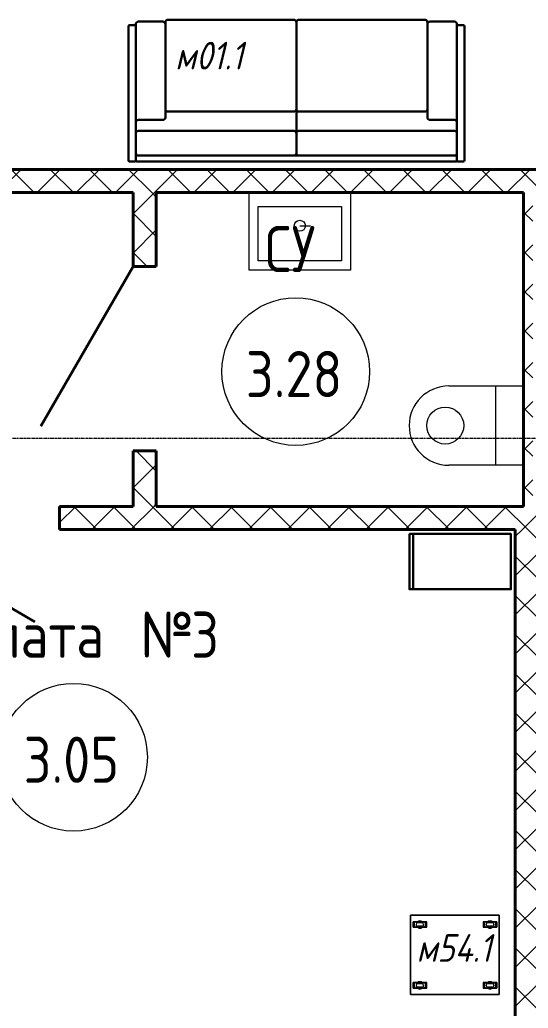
# Model space of a CAD drawing. Header units: millimetres. Extents: x -32954 to 151739, y -65671 to 56243.
# Drawn here: x -25330 to -22575, y -60279 to -54925 of the extents above; entities that cross this region are included whole.
import ezdxf

# ---------------------------------------------------------------- set-up
doc = ezdxf.new("R2010")
doc.units = ezdxf.units.MM
doc.linetypes.add('ADSK_Линия сетки', pattern=[21, 12, -3, 3, -3])
for name, color, linetype, lineweight in [('I-FURN', 7, 'Continuous', 9), ('I-FURN-IDEN', 7, 'Continuous', 9), ('Двери', 7, 'Continuous', 18), ('Марки помещений', 7, 'Continuous', 18), ('Оси', 7, 'Continuous', 9), ('Панель', 7, 'Continuous', 30), ('Сантехнические приборы', 7, 'Continuous', 18), ('Стены разрез', 7, 'Continuous', 40), ('ТХ_оборудование', 6, 'Continuous', 30)]:
    doc.layers.add(name, color=color, linetype=linetype, lineweight=lineweight)
doc.styles.add('GOST Common', font='GOST_Common.ttf', dxfattribs={"width": 0.9, "height": 250})
doc.styles.add('GOST Common_I', font='GOST_Common Italic.ttf', dxfattribs={"width": 0.9, "height": 150})
pattern_1 = [(45, (-1e-11, -50353.12), (-106.066, 106.066), []), (135, (-1e-11, -50353.12), (-106.066, -106.066), [])]

# ---------------------------------------------------------------- blocks, each defined once
blk = doc.blocks.new('ADSK_Умывальник со смесителем - Умывальник-246140-В_АР_ПЭ_03 Этаж')
at = {"layer": 'Сантехнические приборы'}
for p, q in [((-275, -420), (-275, 0)), ((275, 0), (275, -420)), ((-225, -370), (-225, -75)), ((-225, -75), (225, -75)), ((225, -75), (225, -370)), ((0, -180), (57, -180)), ((225, -370), (-225, -370)), ((275, -420), (-275, -420))]:
    blk.add_line(p, q, dxfattribs=at)
blk.add_circle((0, -180), 30, dxfattribs=at)
blk = doc.blocks.new('ADSK_Унитаз_ГОСТ 30493-96 - С прямым выпуском-123696-В_АР_ПЭ_03 Этаж')
at = {"layer": 'Сантехнические приборы', "lineweight": 9}
for p, q in [((0, 215), (405, 215)), ((150, 215), (150, -215)), ((405, -215), (0, -215))]:
    blk.add_line(p, q, dxfattribs=at)
blk.add_circle((424.5, 0), 100, dxfattribs=at)
blk.add_arc((405, 0), 215, 270, 90, dxfattribs=at)
blk = doc.blocks.new('AC_Дверь_Однопольная_ПВХ - 960х2080h В Вл Л с доводчиком-253726-В_АР_ПЭ_03 Этаж')
at = {"layer": 'Панель'}
blk.add_line((500, 62.5), (-366, 562.5), dxfattribs=at)
blk = doc.blocks.new('AC_Дверь_Однопольная_ДеревяннаяНаружная_ГОСТ24698-81 - 960х2080h ГЛ-654744-В_АР_ПЭ_03 Этаж')
at = {"layer": 'Панель'}
blk.add_line((500, 62.5), (-366, 562.5), dxfattribs=at)
blk = doc.blocks.new('ADSK_Марка_Помещение_2_ГОСТ21-501-2011 - Имя и Категория-86712-В_АР_ПЭ_03 Этаж')
at = {"layer": 'Марки помещений'}
blk.add_circle((0, 0), 4, dxfattribs=at)
blk = doc.blocks.new('Шкаф палатный одинарный')
at = {"layer": 'ТХ_оборудование'}
blk.add_line((-29113.6, -59696.7), (-29113.6, -59396.7), dxfattribs=at)
blk.add_lwpolyline([(-29093.6, -59696.7), (-29093.6, -59396.7), (-29643.6, -59396.7), (-29643.6, -59696.7)], close=True, dxfattribs=at)
blk = doc.blocks.new('Диван 3 местный 1810')
at = {"layer": 'ТХ_оборудование', "ltscale": 60}
for p, q in [((140445.3, 454735.3), (140445.3, 454007.3)), ((140450.3, 454740.3), (140480.3, 454740.3)), ((140485.3, 454735.3), (140485.3, 453996.3)), ((140490.3, 454740.3), (140985.3, 454740.3)), ((141355.3, 454740.3), (140985.3, 454740.3)), ((141355.3, 454740.3), (141725.3, 454740.3)), ((142220.3, 454740.3), (141725.3, 454740.3)), ((142225.3, 454735.3), (142225.3, 453996.3)), ((142260.3, 454740.3), (142230.3, 454740.3)), ((142265.3, 454735.3), (142265.3, 454007.3)), ((140485.3, 454708.2), (140985.3, 454708.2)), ((141355.3, 454708.2), (140985.3, 454708.2)), ((141355.3, 454708.2), (141725.3, 454708.2)), ((141355.3, 454694.2), (141355.3, 453986.3)), ((142225.3, 454708.2), (141725.3, 454708.2)), ((140499.3, 454574.2), (140985.3, 454574.2)), ((141341.3, 454574.2), (140985.3, 454574.2)), ((141369.3, 454574.2), (141725.3, 454574.2)), ((142211.3, 454574.2), (141725.3, 454574.2)), ((140499.3, 454515), (140631.3, 454515)), ((140645.3, 454501), (140645.3, 453986.3)), ((140659.3, 454469.7), (140985.3, 454469.7)), ((141341.3, 454469.7), (140985.3, 454469.7)), ((141355.3, 454501), (141355.3, 453986.3)), ((141369.3, 454469.7), (141725.3, 454469.7)), ((142051.3, 454469.7), (141725.3, 454469.7)), ((142065.3, 454501), (142065.3, 453986.3)), ((142211.3, 454515), (142079.3, 454515)), ((140450.3, 454002.3), (140480.3, 454002.3)), ((142260.3, 454002.3), (142230.3, 454002.3)), ((140499.3, 453982.3), (140631.3, 453982.3)), ((140659.3, 453972.3), (140985.3, 453972.3)), ((141341.3, 453972.3), (140985.3, 453972.3)), ((141369.3, 453972.3), (141725.3, 453972.3)), ((142051.3, 453972.3), (141725.3, 453972.3)), ((142211.3, 453982.3), (142079.3, 453982.3))]:
    blk.add_line(p, q, dxfattribs=at)
for centre, radius, start, end in [((140450.3, 454735.3), 5, 90, 180), ((140480.3, 454735.3), 5, 0, 90), ((140490.3, 454735.3), 5, 90, 180), ((142220.3, 454735.3), 5, 0, 90), ((142230.3, 454735.3), 5, 90, 180), ((142260.3, 454735.3), 5, 0, 90), ((140499.3, 454694.2), 14, 90, 180), ((141341.3, 454694.2), 14, 0, 90), ((141369.3, 454694.2), 14, 90, 180), ((142211.3, 454694.2), 14, 0, 90), ((140499.3, 454588.2), 14, 180, 270), ((141341.3, 454588.2), 14, 270, 0), ((141369.3, 454588.2), 14, 180, 270), ((142211.3, 454588.2), 14, 270, 0), ((140499.3, 454529), 14, 180, 270), ((142211.3, 454529), 14, 270, 0), ((140631.3, 454501), 14, 0, 90), ((140659.3, 454455.7), 14, 90, 180), ((141341.3, 454455.7), 14, 0, 90), ((141369.3, 454455.7), 14, 90, 180), ((142051.3, 454455.7), 14, 0, 90), ((142079.3, 454501), 14, 90, 180), ((140450.3, 454007.3), 5, 180, 270), ((140480.3, 454007.3), 5, 270, 0), ((140499.3, 453996.3), 14, 180, 270), ((140631.3, 453996.3), 14, 270, 0), ((140659.3, 453986.3), 14, 180, 270), ((141341.3, 453986.3), 14, 270, 0), ((141369.3, 453986.3), 14, 180, 270), ((142051.3, 453986.3), 14, 270, 0), ((142079.3, 453996.3), 14, 180, 270), ((142211.3, 453996.3), 14, 270, 0), ((142230.3, 454007.3), 5, 180, 270), ((142260.3, 454007.3), 5, 270, 0)]:
    blk.add_arc(centre, radius, start, end, dxfattribs=at)
blk = doc.blocks.new('М35-М54-М210-М382_Тумба - М54_1_Тумба прикроватная 400х500х750 мм-9778782-О_ТХ_05')
at = {"layer": 'I-FURN'}
for p, q in [((215, 480), (-215, 480)), ((-215, 480), (-215, 0)), ((-215, 480), (215, 480)), ((-215, 0), (-215, 480)), ((-150, 467), (-180, 467)), ((-180, 393), (-180, 467)), ((-180, 467), (-180, 462)), ((-180, 467), (-150, 467)), ((-180, 462), (-180, 398)), ((-180, 462), (-150, 462)), ((-175, 442.5), (-180, 442.5)), ((-180, 417.5), (-180, 442.5)), ((-180, 442.5), (-180, 417.5)), ((-175, 417.5), (-175, 442.5)), ((-175, 442.5), (-175, 417.5)), ((-160, 460), (-170, 460)), ((-150, 442.5), (-155, 442.5)), ((-155, 417.5), (-155, 442.5)), ((-155, 442.5), (-155, 417.5)), ((-150, 462), (-150, 467)), ((-150, 467), (-150, 393)), ((-150, 398), (-150, 462)), ((-150, 442.5), (-150, 417.5)), ((-150, 417.5), (-150, 442.5)), ((180, 467), (150, 467)), ((150, 393), (150, 467)), ((150, 467), (150, 462)), ((150, 467), (180, 467)), ((150, 462), (150, 398)), ((150, 462), (180, 462)), ((155, 442.5), (150, 442.5)), ((150, 417.5), (150, 442.5)), ((150, 442.5), (150, 417.5)), ((155, 442.5), (155, 417.5)), ((155, 417.5), (155, 442.5)), ((170, 460), (160, 460)), ((180, 442.5), (175, 442.5)), ((175, 442.5), (175, 417.5)), ((175, 417.5), (175, 442.5)), ((180, 462), (180, 467)), ((180, 467), (180, 393)), ((180, 398), (180, 462)), ((180, 442.5), (180, 417.5)), ((180, 417.5), (180, 442.5)), ((215, 0), (215, 480)), ((215, 480), (215, 0)), ((-180, 417.5), (-175, 417.5)), ((-180, 398), (-180, 393)), ((-150, 398), (-180, 398)), ((-180, 393), (-150, 393)), ((-180, 393), (-150, 393)), ((-170, 400), (-160, 400)), ((-155, 417.5), (-150, 417.5)), ((-150, 393), (-150, 398)), ((150, 417.5), (155, 417.5)), ((150, 398), (150, 393)), ((180, 398), (150, 398)), ((150, 393), (180, 393)), ((150, 393), (180, 393)), ((160, 400), (170, 400)), ((175, 417.5), (180, 417.5)), ((180, 393), (180, 398)), ((-150, 87), (-180, 87)), ((-180, 13), (-180, 87)), ((-180, 87), (-180, 82)), ((-150, 87), (-180, 87)), ((-180, 82), (-180, 18)), ((-180, 82), (-150, 82)), ((-175, 62.5), (-180, 62.5)), ((-180, 37.5), (-180, 62.5)), ((-180, 62.5), (-180, 37.5)), ((-175, 37.5), (-175, 62.5)), ((-175, 62.5), (-175, 37.5)), ((-160, 80), (-170, 80)), ((-150, 62.5), (-155, 62.5)), ((-155, 37.5), (-155, 62.5)), ((-155, 62.5), (-155, 37.5)), ((-150, 82), (-150, 87)), ((-150, 87), (-150, 13)), ((-150, 18), (-150, 82)), ((-150, 62.5), (-150, 37.5)), ((-150, 37.5), (-150, 62.5)), ((180, 87), (150, 87)), ((150, 13), (150, 87)), ((150, 87), (150, 82)), ((180, 87), (150, 87)), ((150, 82), (150, 18)), ((150, 82), (180, 82)), ((155, 62.5), (150, 62.5)), ((150, 37.5), (150, 62.5)), ((150, 62.5), (150, 37.5)), ((155, 62.5), (155, 37.5)), ((155, 37.5), (155, 62.5)), ((170, 80), (160, 80)), ((180, 62.5), (175, 62.5)), ((175, 62.5), (175, 37.5)), ((175, 37.5), (175, 62.5)), ((180, 82), (180, 87)), ((180, 87), (180, 13)), ((180, 18), (180, 82)), ((180, 62.5), (180, 37.5)), ((180, 37.5), (180, 62.5)), ((-215, 0), (215, 0)), ((215, 0), (-215, 0)), ((-180, 37.5), (-175, 37.5)), ((-180, 18), (-180, 13)), ((-150, 18), (-180, 18)), ((-180, 13), (-150, 13)), ((-150, 13), (-180, 13)), ((-170, 20), (-160, 20)), ((-155, 37.5), (-150, 37.5)), ((-150, 13), (-150, 18)), ((150, 37.5), (155, 37.5)), ((150, 18), (150, 13)), ((180, 18), (150, 18)), ((150, 13), (180, 13)), ((180, 13), (150, 13)), ((160, 20), (170, 20)), ((175, 37.5), (180, 37.5)), ((180, 13), (180, 18))]:
    blk.add_line(p, q, dxfattribs=at)
at = {"layer": 'I-FURN', "flags": 128}
for points in [[(-180, 450), (-180, 450.4), (-180, 450.8), (-179.9, 451.2), (-179.9, 451.6), (-179.8, 452), (-179.7, 452.4), (-179.6, 452.8), (-179.5, 453.1), (-179.4, 453.5), (-179.2, 453.9), (-179, 454.3), (-178.9, 454.6), (-178.7, 455), (-178.5, 455.3), (-178.3, 455.6), (-178, 456), (-177.8, 456.3), (-177.5, 456.6), (-177.2, 456.9), (-177, 457.2), (-176.7, 457.4), (-176.4, 457.7), (-176.1, 458), (-175.7, 458.2), (-175.4, 458.4), (-175.1, 458.6), (-174.7, 458.8), (-174.4, 459), (-174, 459.2), (-173.6, 459.3), (-173.2, 459.5), (-172.9, 459.6), (-172.5, 459.7), (-172.1, 459.8), (-171.7, 459.9), (-171.3, 459.9), (-170.9, 460), (-170.5, 460), (-170.1, 460), (-170, 460)], [(-180, 410), (-180, 410), (-180, 410.1), (-180, 410.1), (-180, 410.3), (-180, 410.4), (-180, 410.6), (-180, 410.8), (-180, 411), (-180, 411.3), (-180, 411.6), (-180, 411.9), (-180, 412.3), (-180, 412.6), (-180, 413.1), (-180, 413.5), (-180, 414), (-180, 414.4), (-180, 415), (-180, 415.5), (-180, 416.1), (-180, 416.7), (-180, 417.3), (-180, 417.9), (-180, 418.5), (-180, 419.2), (-180, 419.9), (-180, 420.6), (-180, 421.3), (-180, 422), (-180, 422.8), (-180, 423.5), (-180, 424.3), (-180, 425), (-180, 425.8), (-180, 426.6), (-180, 427.4), (-180, 428.2), (-180, 429), (-180, 429.8), (-180, 430.6), (-180, 431.4), (-180, 432.2), (-180, 433), (-180, 433.8), (-180, 434.5), (-180, 435.3), (-180, 436.1), (-180, 436.8), (-180, 437.6), (-180, 438.3), (-180, 439), (-180, 439.7), (-180, 440.4), (-180, 441.1), (-180, 441.8), (-180, 442.4), (-180, 443), (-180, 443.6), (-180, 444.2), (-180, 444.7), (-180, 445.3), (-180, 445.8), (-180, 446.3), (-180, 446.7), (-180, 447.1), (-180, 447.5), (-180, 447.9), (-180, 448.2), (-180, 448.6), (-180, 448.8), (-180, 449.1), (-180, 449.3), (-180, 449.5), (-180, 449.7), (-180, 449.8), (-180, 449.9), (-180, 450), (-180, 450), (-180, 450)], [(-180, 450), (-180, 450), (-180, 449.9), (-180, 449.9), (-180, 449.7), (-180, 449.6), (-180, 449.4), (-180, 449.2), (-180, 449), (-180, 448.7), (-180, 448.4), (-180, 448.1), (-180, 447.7), (-180, 447.4), (-180, 446.9), (-180, 446.5), (-180, 446), (-180, 445.6), (-180, 445), (-180, 444.5), (-180, 443.9), (-180, 443.3), (-180, 442.7), (-180, 442.1), (-180, 441.5), (-180, 440.8), (-180, 440.1), (-180, 439.4), (-180, 438.7), (-180, 438), (-180, 437.2), (-180, 436.5), (-180, 435.7), (-180, 435), (-180, 434.2), (-180, 433.4), (-180, 432.6), (-180, 431.8), (-180, 431), (-180, 430.2), (-180, 429.4), (-180, 428.6), (-180, 427.8), (-180, 427), (-180, 426.2), (-180, 425.5), (-180, 424.7), (-180, 423.9), (-180, 423.2), (-180, 422.4), (-180, 421.7), (-180, 421), (-180, 420.3), (-180, 419.6), (-180, 418.9), (-180, 418.2), (-180, 417.6), (-180, 417), (-180, 416.4), (-180, 415.8), (-180, 415.3), (-180, 414.7), (-180, 414.2), (-180, 413.7), (-180, 413.3), (-180, 412.9), (-180, 412.5), (-180, 412.1), (-180, 411.8), (-180, 411.4), (-180, 411.2), (-180, 410.9), (-180, 410.7), (-180, 410.5), (-180, 410.3), (-180, 410.2), (-180, 410.1), (-180, 410), (-180, 410), (-180, 410)], [(-160, 460), (-159.6, 460), (-159.2, 460), (-158.8, 459.9), (-158.4, 459.9), (-158, 459.8), (-157.6, 459.7), (-157.2, 459.6), (-156.9, 459.5), (-156.5, 459.4), (-156.1, 459.2), (-155.7, 459), (-155.4, 458.9), (-155, 458.7), (-154.7, 458.5), (-154.4, 458.3), (-154, 458), (-153.7, 457.8), (-153.4, 457.5), (-153.1, 457.2), (-152.8, 457), (-152.6, 456.7), (-152.3, 456.4), (-152, 456.1), (-151.8, 455.7), (-151.6, 455.4), (-151.4, 455.1), (-151.2, 454.7), (-151, 454.4), (-150.8, 454), (-150.7, 453.6), (-150.5, 453.2), (-150.4, 452.9), (-150.3, 452.5), (-150.2, 452.1), (-150.1, 451.7), (-150.1, 451.3), (-150, 450.9), (-150, 450.5), (-150, 450.1), (-150, 450)], [(-150, 450), (-150, 450), (-150, 449.9), (-150, 449.9), (-150, 449.7), (-150, 449.6), (-150, 449.4), (-150, 449.2), (-150, 449), (-150, 448.7), (-150, 448.4), (-150, 448.1), (-150, 447.7), (-150, 447.4), (-150, 446.9), (-150, 446.5), (-150, 446), (-150, 445.6), (-150, 445), (-150, 444.5), (-150, 443.9), (-150, 443.3), (-150, 442.7), (-150, 442.1), (-150, 441.5), (-150, 440.8), (-150, 440.1), (-150, 439.4), (-150, 438.7), (-150, 438), (-150, 437.2), (-150, 436.5), (-150, 435.7), (-150, 435), (-150, 434.2), (-150, 433.4), (-150, 432.6), (-150, 431.8), (-150, 431), (-150, 430.2), (-150, 429.4), (-150, 428.6), (-150, 427.8), (-150, 427), (-150, 426.2), (-150, 425.5), (-150, 424.7), (-150, 423.9), (-150, 423.2), (-150, 422.4), (-150, 421.7), (-150, 421), (-150, 420.3), (-150, 419.6), (-150, 418.9), (-150, 418.2), (-150, 417.6), (-150, 417), (-150, 416.4), (-150, 415.8), (-150, 415.3), (-150, 414.7), (-150, 414.2), (-150, 413.7), (-150, 413.3), (-150, 412.9), (-150, 412.5), (-150, 412.1), (-150, 411.8), (-150, 411.4), (-150, 411.2), (-150, 410.9), (-150, 410.7), (-150, 410.5), (-150, 410.3), (-150, 410.2), (-150, 410.1), (-150, 410), (-150, 410), (-150, 410)], [(-150, 410), (-150, 410), (-150, 410.1), (-150, 410.1), (-150, 410.3), (-150, 410.4), (-150, 410.6), (-150, 410.8), (-150, 411), (-150, 411.3), (-150, 411.6), (-150, 411.9), (-150, 412.3), (-150, 412.6), (-150, 413.1), (-150, 413.5), (-150, 414), (-150, 414.4), (-150, 415), (-150, 415.5), (-150, 416.1), (-150, 416.7), (-150, 417.3), (-150, 417.9), (-150, 418.5), (-150, 419.2), (-150, 419.9), (-150, 420.6), (-150, 421.3), (-150, 422), (-150, 422.8), (-150, 423.5), (-150, 424.3), (-150, 425), (-150, 425.8), (-150, 426.6), (-150, 427.4), (-150, 428.2), (-150, 429), (-150, 429.8), (-150, 430.6), (-150, 431.4), (-150, 432.2), (-150, 433), (-150, 433.8), (-150, 434.5), (-150, 435.3), (-150, 436.1), (-150, 436.8), (-150, 437.6), (-150, 438.3), (-150, 439), (-150, 439.7), (-150, 440.4), (-150, 441.1), (-150, 441.8), (-150, 442.4), (-150, 443), (-150, 443.6), (-150, 444.2), (-150, 444.7), (-150, 445.3), (-150, 445.8), (-150, 446.3), (-150, 446.7), (-150, 447.1), (-150, 447.5), (-150, 447.9), (-150, 448.2), (-150, 448.6), (-150, 448.8), (-150, 449.1), (-150, 449.3), (-150, 449.5), (-150, 449.7), (-150, 449.8), (-150, 449.9), (-150, 450), (-150, 450), (-150, 450)], [(150, 450), (150, 450.4), (150, 450.8), (150.1, 451.2), (150.1, 451.6), (150.2, 452), (150.3, 452.4), (150.4, 452.8), (150.5, 453.1), (150.6, 453.5), (150.8, 453.9), (151, 454.3), (151.1, 454.6), (151.3, 455), (151.5, 455.3), (151.7, 455.6), (152, 456), (152.2, 456.3), (152.5, 456.6), (152.8, 456.9), (153, 457.2), (153.3, 457.4), (153.6, 457.7), (153.9, 458), (154.3, 458.2), (154.6, 458.4), (154.9, 458.6), (155.3, 458.8), (155.6, 459), (156, 459.2), (156.4, 459.3), (156.8, 459.5), (157.1, 459.6), (157.5, 459.7), (157.9, 459.8), (158.3, 459.9), (158.7, 459.9), (159.1, 460), (159.5, 460), (159.9, 460), (160, 460)], [(150, 410), (150, 410), (150, 410.1), (150, 410.1), (150, 410.3), (150, 410.4), (150, 410.6), (150, 410.8), (150, 411), (150, 411.3), (150, 411.6), (150, 411.9), (150, 412.3), (150, 412.6), (150, 413.1), (150, 413.5), (150, 414), (150, 414.4), (150, 415), (150, 415.5), (150, 416.1), (150, 416.7), (150, 417.3), (150, 417.9), (150, 418.5), (150, 419.2), (150, 419.9), (150, 420.6), (150, 421.3), (150, 422), (150, 422.8), (150, 423.5), (150, 424.3), (150, 425), (150, 425.8), (150, 426.6), (150, 427.4), (150, 428.2), (150, 429), (150, 429.8), (150, 430.6), (150, 431.4), (150, 432.2), (150, 433), (150, 433.8), (150, 434.5), (150, 435.3), (150, 436.1), (150, 436.8), (150, 437.6), (150, 438.3), (150, 439), (150, 439.7), (150, 440.4), (150, 441.1), (150, 441.8), (150, 442.4), (150, 443), (150, 443.6), (150, 444.2), (150, 444.7), (150, 445.3), (150, 445.8), (150, 446.3), (150, 446.7), (150, 447.1), (150, 447.5), (150, 447.9), (150, 448.2), (150, 448.6), (150, 448.8), (150, 449.1), (150, 449.3), (150, 449.5), (150, 449.7), (150, 449.8), (150, 449.9), (150, 450), (150, 450), (150, 450)], [(150, 450), (150, 450), (150, 449.9), (150, 449.9), (150, 449.7), (150, 449.6), (150, 449.4), (150, 449.2), (150, 449), (150, 448.7), (150, 448.4), (150, 448.1), (150, 447.7), (150, 447.4), (150, 446.9), (150, 446.5), (150, 446), (150, 445.6), (150, 445), (150, 444.5), (150, 443.9), (150, 443.3), (150, 442.7), (150, 442.1), (150, 441.5), (150, 440.8), (150, 440.1), (150, 439.4), (150, 438.7), (150, 438), (150, 437.2), (150, 436.5), (150, 435.7), (150, 435), (150, 434.2), (150, 433.4), (150, 432.6), (150, 431.8), (150, 431), (150, 430.2), (150, 429.4), (150, 428.6), (150, 427.8), (150, 427), (150, 426.2), (150, 425.5), (150, 424.7), (150, 423.9), (150, 423.2), (150, 422.4), (150, 421.7), (150, 421), (150, 420.3), (150, 419.6), (150, 418.9), (150, 418.2), (150, 417.6), (150, 417), (150, 416.4), (150, 415.8), (150, 415.3), (150, 414.7), (150, 414.2), (150, 413.7), (150, 413.3), (150, 412.9), (150, 412.5), (150, 412.1), (150, 411.8), (150, 411.4), (150, 411.2), (150, 410.9), (150, 410.7), (150, 410.5), (150, 410.3), (150, 410.2), (150, 410.1), (150, 410), (150, 410), (150, 410)], [(170, 460), (170.4, 460), (170.8, 460), (171.2, 459.9), (171.6, 459.9), (172, 459.8), (172.4, 459.7), (172.8, 459.6), (173.1, 459.5), (173.5, 459.4), (173.9, 459.2), (174.3, 459), (174.6, 458.9), (175, 458.7), (175.3, 458.5), (175.6, 458.3), (176, 458), (176.3, 457.8), (176.6, 457.5), (176.9, 457.2), (177.2, 457), (177.4, 456.7), (177.7, 456.4), (178, 456.1), (178.2, 455.7), (178.4, 455.4), (178.6, 455.1), (178.8, 454.7), (179, 454.4), (179.2, 454), (179.3, 453.6), (179.5, 453.2), (179.6, 452.9), (179.7, 452.5), (179.8, 452.1), (179.9, 451.7), (179.9, 451.3), (180, 450.9), (180, 450.5), (180, 450.1), (180, 450)], [(180, 450), (180, 450), (180, 449.9), (180, 449.9), (180, 449.7), (180, 449.6), (180, 449.4), (180, 449.2), (180, 449), (180, 448.7), (180, 448.4), (180, 448.1), (180, 447.7), (180, 447.4), (180, 446.9), (180, 446.5), (180, 446), (180, 445.6), (180, 445), (180, 444.5), (180, 443.9), (180, 443.3), (180, 442.7), (180, 442.1), (180, 441.5), (180, 440.8), (180, 440.1), (180, 439.4), (180, 438.7), (180, 438), (180, 437.2), (180, 436.5), (180, 435.7), (180, 435), (180, 434.2), (180, 433.4), (180, 432.6), (180, 431.8), (180, 431), (180, 430.2), (180, 429.4), (180, 428.6), (180, 427.8), (180, 427), (180, 426.2), (180, 425.5), (180, 424.7), (180, 423.9), (180, 423.2), (180, 422.4), (180, 421.7), (180, 421), (180, 420.3), (180, 419.6), (180, 418.9), (180, 418.2), (180, 417.6), (180, 417), (180, 416.4), (180, 415.8), (180, 415.3), (180, 414.7), (180, 414.2), (180, 413.7), (180, 413.3), (180, 412.9), (180, 412.5), (180, 412.1), (180, 411.8), (180, 411.4), (180, 411.2), (180, 410.9), (180, 410.7), (180, 410.5), (180, 410.3), (180, 410.2), (180, 410.1), (180, 410), (180, 410), (180, 410)], [(180, 410), (180, 410), (180, 410.1), (180, 410.1), (180, 410.3), (180, 410.4), (180, 410.6), (180, 410.8), (180, 411), (180, 411.3), (180, 411.6), (180, 411.9), (180, 412.3), (180, 412.6), (180, 413.1), (180, 413.5), (180, 414), (180, 414.4), (180, 415), (180, 415.5), (180, 416.1), (180, 416.7), (180, 417.3), (180, 417.9), (180, 418.5), (180, 419.2), (180, 419.9), (180, 420.6), (180, 421.3), (180, 422), (180, 422.8), (180, 423.5), (180, 424.3), (180, 425), (180, 425.8), (180, 426.6), (180, 427.4), (180, 428.2), (180, 429), (180, 429.8), (180, 430.6), (180, 431.4), (180, 432.2), (180, 433), (180, 433.8), (180, 434.5), (180, 435.3), (180, 436.1), (180, 436.8), (180, 437.6), (180, 438.3), (180, 439), (180, 439.7), (180, 440.4), (180, 441.1), (180, 441.8), (180, 442.4), (180, 443), (180, 443.6), (180, 444.2), (180, 444.7), (180, 445.3), (180, 445.8), (180, 446.3), (180, 446.7), (180, 447.1), (180, 447.5), (180, 447.9), (180, 448.2), (180, 448.6), (180, 448.8), (180, 449.1), (180, 449.3), (180, 449.5), (180, 449.7), (180, 449.8), (180, 449.9), (180, 450), (180, 450), (180, 450)], [(-170, 400), (-170.4, 400), (-170.8, 400), (-171.2, 400.1), (-171.6, 400.1), (-172, 400.2), (-172.4, 400.3), (-172.8, 400.4), (-173.1, 400.5), (-173.5, 400.6), (-173.9, 400.8), (-174.3, 401), (-174.6, 401.1), (-175, 401.3), (-175.3, 401.5), (-175.6, 401.7), (-176, 402), (-176.3, 402.2), (-176.6, 402.5), (-176.9, 402.8), (-177.2, 403), (-177.4, 403.3), (-177.7, 403.6), (-178, 403.9), (-178.2, 404.3), (-178.4, 404.6), (-178.6, 404.9), (-178.8, 405.3), (-179, 405.6), (-179.2, 406), (-179.3, 406.4), (-179.5, 406.8), (-179.6, 407.1), (-179.7, 407.5), (-179.8, 407.9), (-179.9, 408.3), (-179.9, 408.7), (-180, 409.1), (-180, 409.5), (-180, 409.9), (-180, 410)], [(-150, 410), (-150, 409.6), (-150, 409.2), (-150.1, 408.8), (-150.1, 408.4), (-150.2, 408), (-150.3, 407.6), (-150.4, 407.2), (-150.5, 406.9), (-150.6, 406.5), (-150.8, 406.1), (-151, 405.7), (-151.1, 405.4), (-151.3, 405), (-151.5, 404.7), (-151.7, 404.4), (-152, 404), (-152.2, 403.7), (-152.5, 403.4), (-152.8, 403.1), (-153, 402.8), (-153.3, 402.6), (-153.6, 402.3), (-153.9, 402), (-154.3, 401.8), (-154.6, 401.6), (-154.9, 401.4), (-155.3, 401.2), (-155.6, 401), (-156, 400.8), (-156.4, 400.7), (-156.8, 400.5), (-157.1, 400.4), (-157.5, 400.3), (-157.9, 400.2), (-158.3, 400.1), (-158.7, 400.1), (-159.1, 400), (-159.5, 400), (-159.9, 400), (-160, 400)], [(160, 400), (159.6, 400), (159.2, 400), (158.8, 400.1), (158.4, 400.1), (158, 400.2), (157.6, 400.3), (157.2, 400.4), (156.9, 400.5), (156.5, 400.6), (156.1, 400.8), (155.7, 401), (155.4, 401.1), (155, 401.3), (154.7, 401.5), (154.4, 401.7), (154, 402), (153.7, 402.2), (153.4, 402.5), (153.1, 402.8), (152.8, 403), (152.6, 403.3), (152.3, 403.6), (152, 403.9), (151.8, 404.3), (151.6, 404.6), (151.4, 404.9), (151.2, 405.3), (151, 405.6), (150.8, 406), (150.7, 406.4), (150.5, 406.8), (150.4, 407.1), (150.3, 407.5), (150.2, 407.9), (150.1, 408.3), (150.1, 408.7), (150, 409.1), (150, 409.5), (150, 409.9), (150, 410)], [(180, 410), (180, 409.6), (180, 409.2), (179.9, 408.8), (179.9, 408.4), (179.8, 408), (179.7, 407.6), (179.6, 407.2), (179.5, 406.9), (179.4, 406.5), (179.2, 406.1), (179, 405.7), (178.9, 405.4), (178.7, 405), (178.5, 404.7), (178.3, 404.4), (178, 404), (177.8, 403.7), (177.5, 403.4), (177.2, 403.1), (177, 402.8), (176.7, 402.6), (176.4, 402.3), (176.1, 402), (175.7, 401.8), (175.4, 401.6), (175.1, 401.4), (174.7, 401.2), (174.4, 401), (174, 400.8), (173.6, 400.7), (173.2, 400.5), (172.9, 400.4), (172.5, 400.3), (172.1, 400.2), (171.7, 400.1), (171.3, 400.1), (170.9, 400), (170.5, 400), (170.1, 400), (170, 400)], [(-180, 70), (-180, 70.4), (-180, 70.8), (-179.9, 71.2), (-179.9, 71.6), (-179.8, 72), (-179.7, 72.4), (-179.6, 72.8), (-179.5, 73.1), (-179.4, 73.5), (-179.2, 73.9), (-179, 74.3), (-178.9, 74.6), (-178.7, 75), (-178.5, 75.3), (-178.3, 75.6), (-178, 76), (-177.8, 76.3), (-177.5, 76.6), (-177.2, 76.9), (-177, 77.2), (-176.7, 77.4), (-176.4, 77.7), (-176.1, 78), (-175.7, 78.2), (-175.4, 78.4), (-175.1, 78.6), (-174.7, 78.8), (-174.4, 79), (-174, 79.2), (-173.6, 79.3), (-173.2, 79.5), (-172.9, 79.6), (-172.5, 79.7), (-172.1, 79.8), (-171.7, 79.9), (-171.3, 79.9), (-170.9, 80), (-170.5, 80), (-170.1, 80), (-170, 80)], [(-180, 30), (-180, 30), (-180, 30.1), (-180, 30.1), (-180, 30.3), (-180, 30.4), (-180, 30.6), (-180, 30.8), (-180, 31), (-180, 31.3), (-180, 31.6), (-180, 31.9), (-180, 32.3), (-180, 32.6), (-180, 33.1), (-180, 33.5), (-180, 34), (-180, 34.4), (-180, 35), (-180, 35.5), (-180, 36.1), (-180, 36.7), (-180, 37.3), (-180, 37.9), (-180, 38.5), (-180, 39.2), (-180, 39.9), (-180, 40.6), (-180, 41.3), (-180, 42), (-180, 42.8), (-180, 43.5), (-180, 44.3), (-180, 45), (-180, 45.8), (-180, 46.6), (-180, 47.4), (-180, 48.2), (-180, 49), (-180, 49.8), (-180, 50.6), (-180, 51.4), (-180, 52.2), (-180, 53), (-180, 53.8), (-180, 54.5), (-180, 55.3), (-180, 56.1), (-180, 56.8), (-180, 57.6), (-180, 58.3), (-180, 59), (-180, 59.7), (-180, 60.4), (-180, 61.1), (-180, 61.8), (-180, 62.4), (-180, 63), (-180, 63.6), (-180, 64.2), (-180, 64.7), (-180, 65.3), (-180, 65.8), (-180, 66.3), (-180, 66.7), (-180, 67.1), (-180, 67.5), (-180, 67.9), (-180, 68.2), (-180, 68.6), (-180, 68.8), (-180, 69.1), (-180, 69.3), (-180, 69.5), (-180, 69.7), (-180, 69.8), (-180, 69.9), (-180, 70), (-180, 70), (-180, 70)], [(-180, 70), (-180, 70), (-180, 69.9), (-180, 69.9), (-180, 69.7), (-180, 69.6), (-180, 69.4), (-180, 69.2), (-180, 69), (-180, 68.7), (-180, 68.4), (-180, 68.1), (-180, 67.7), (-180, 67.4), (-180, 66.9), (-180, 66.5), (-180, 66), (-180, 65.6), (-180, 65), (-180, 64.5), (-180, 63.9), (-180, 63.3), (-180, 62.7), (-180, 62.1), (-180, 61.5), (-180, 60.8), (-180, 60.1), (-180, 59.4), (-180, 58.7), (-180, 58), (-180, 57.2), (-180, 56.5), (-180, 55.7), (-180, 55), (-180, 54.2), (-180, 53.4), (-180, 52.6), (-180, 51.8), (-180, 51), (-180, 50.2), (-180, 49.4), (-180, 48.6), (-180, 47.8), (-180, 47), (-180, 46.2), (-180, 45.5), (-180, 44.7), (-180, 43.9), (-180, 43.2), (-180, 42.4), (-180, 41.7), (-180, 41), (-180, 40.3), (-180, 39.6), (-180, 38.9), (-180, 38.2), (-180, 37.6), (-180, 37), (-180, 36.4), (-180, 35.8), (-180, 35.3), (-180, 34.7), (-180, 34.2), (-180, 33.7), (-180, 33.3), (-180, 32.9), (-180, 32.5), (-180, 32.1), (-180, 31.8), (-180, 31.4), (-180, 31.2), (-180, 30.9), (-180, 30.7), (-180, 30.5), (-180, 30.3), (-180, 30.2), (-180, 30.1), (-180, 30), (-180, 30), (-180, 30)], [(-160, 80), (-159.6, 80), (-159.2, 80), (-158.8, 79.9), (-158.4, 79.9), (-158, 79.8), (-157.6, 79.7), (-157.2, 79.6), (-156.9, 79.5), (-156.5, 79.4), (-156.1, 79.2), (-155.7, 79), (-155.4, 78.9), (-155, 78.7), (-154.7, 78.5), (-154.4, 78.3), (-154, 78), (-153.7, 77.8), (-153.4, 77.5), (-153.1, 77.2), (-152.8, 77), (-152.6, 76.7), (-152.3, 76.4), (-152, 76.1), (-151.8, 75.7), (-151.6, 75.4), (-151.4, 75.1), (-151.2, 74.7), (-151, 74.4), (-150.8, 74), (-150.7, 73.6), (-150.5, 73.2), (-150.4, 72.9), (-150.3, 72.5), (-150.2, 72.1), (-150.1, 71.7), (-150.1, 71.3), (-150, 70.9), (-150, 70.5), (-150, 70.1), (-150, 70)], [(-150, 70), (-150, 70), (-150, 69.9), (-150, 69.9), (-150, 69.7), (-150, 69.6), (-150, 69.4), (-150, 69.2), (-150, 69), (-150, 68.7), (-150, 68.4), (-150, 68.1), (-150, 67.7), (-150, 67.4), (-150, 66.9), (-150, 66.5), (-150, 66), (-150, 65.6), (-150, 65), (-150, 64.5), (-150, 63.9), (-150, 63.3), (-150, 62.7), (-150, 62.1), (-150, 61.5), (-150, 60.8), (-150, 60.1), (-150, 59.4), (-150, 58.7), (-150, 58), (-150, 57.2), (-150, 56.5), (-150, 55.7), (-150, 55), (-150, 54.2), (-150, 53.4), (-150, 52.6), (-150, 51.8), (-150, 51), (-150, 50.2), (-150, 49.4), (-150, 48.6), (-150, 47.8), (-150, 47), (-150, 46.2), (-150, 45.5), (-150, 44.7), (-150, 43.9), (-150, 43.2), (-150, 42.4), (-150, 41.7), (-150, 41), (-150, 40.3), (-150, 39.6), (-150, 38.9), (-150, 38.2), (-150, 37.6), (-150, 37), (-150, 36.4), (-150, 35.8), (-150, 35.3), (-150, 34.7), (-150, 34.2), (-150, 33.7), (-150, 33.3), (-150, 32.9), (-150, 32.5), (-150, 32.1), (-150, 31.8), (-150, 31.4), (-150, 31.2), (-150, 30.9), (-150, 30.7), (-150, 30.5), (-150, 30.3), (-150, 30.2), (-150, 30.1), (-150, 30), (-150, 30), (-150, 30)], [(-150, 30), (-150, 30), (-150, 30.1), (-150, 30.1), (-150, 30.3), (-150, 30.4), (-150, 30.6), (-150, 30.8), (-150, 31), (-150, 31.3), (-150, 31.6), (-150, 31.9), (-150, 32.3), (-150, 32.6), (-150, 33.1), (-150, 33.5), (-150, 34), (-150, 34.4), (-150, 35), (-150, 35.5), (-150, 36.1), (-150, 36.7), (-150, 37.3), (-150, 37.9), (-150, 38.5), (-150, 39.2), (-150, 39.9), (-150, 40.6), (-150, 41.3), (-150, 42), (-150, 42.8), (-150, 43.5), (-150, 44.3), (-150, 45), (-150, 45.8), (-150, 46.6), (-150, 47.4), (-150, 48.2), (-150, 49), (-150, 49.8), (-150, 50.6), (-150, 51.4), (-150, 52.2), (-150, 53), (-150, 53.8), (-150, 54.5), (-150, 55.3), (-150, 56.1), (-150, 56.8), (-150, 57.6), (-150, 58.3), (-150, 59), (-150, 59.7), (-150, 60.4), (-150, 61.1), (-150, 61.8), (-150, 62.4), (-150, 63), (-150, 63.6), (-150, 64.2), (-150, 64.7), (-150, 65.3), (-150, 65.8), (-150, 66.3), (-150, 66.7), (-150, 67.1), (-150, 67.5), (-150, 67.9), (-150, 68.2), (-150, 68.6), (-150, 68.8), (-150, 69.1), (-150, 69.3), (-150, 69.5), (-150, 69.7), (-150, 69.8), (-150, 69.9), (-150, 70), (-150, 70), (-150, 70)], [(150, 70), (150, 70.4), (150, 70.8), (150.1, 71.2), (150.1, 71.6), (150.2, 72), (150.3, 72.4), (150.4, 72.8), (150.5, 73.1), (150.6, 73.5), (150.8, 73.9), (151, 74.3), (151.1, 74.6), (151.3, 75), (151.5, 75.3), (151.7, 75.6), (152, 76), (152.2, 76.3), (152.5, 76.6), (152.8, 76.9), (153, 77.2), (153.3, 77.4), (153.6, 77.7), (153.9, 78), (154.3, 78.2), (154.6, 78.4), (154.9, 78.6), (155.3, 78.8), (155.6, 79), (156, 79.2), (156.4, 79.3), (156.8, 79.5), (157.1, 79.6), (157.5, 79.7), (157.9, 79.8), (158.3, 79.9), (158.7, 79.9), (159.1, 80), (159.5, 80), (159.9, 80), (160, 80)], [(150, 30), (150, 30), (150, 30.1), (150, 30.1), (150, 30.3), (150, 30.4), (150, 30.6), (150, 30.8), (150, 31), (150, 31.3), (150, 31.6), (150, 31.9), (150, 32.3), (150, 32.6), (150, 33.1), (150, 33.5), (150, 34), (150, 34.4), (150, 35), (150, 35.5), (150, 36.1), (150, 36.7), (150, 37.3), (150, 37.9), (150, 38.5), (150, 39.2), (150, 39.9), (150, 40.6), (150, 41.3), (150, 42), (150, 42.8), (150, 43.5), (150, 44.3), (150, 45), (150, 45.8), (150, 46.6), (150, 47.4), (150, 48.2), (150, 49), (150, 49.8), (150, 50.6), (150, 51.4), (150, 52.2), (150, 53), (150, 53.8), (150, 54.5), (150, 55.3), (150, 56.1), (150, 56.8), (150, 57.6), (150, 58.3), (150, 59), (150, 59.7), (150, 60.4), (150, 61.1), (150, 61.8), (150, 62.4), (150, 63), (150, 63.6), (150, 64.2), (150, 64.7), (150, 65.3), (150, 65.8), (150, 66.3), (150, 66.7), (150, 67.1), (150, 67.5), (150, 67.9), (150, 68.2), (150, 68.6), (150, 68.8), (150, 69.1), (150, 69.3), (150, 69.5), (150, 69.7), (150, 69.8), (150, 69.9), (150, 70), (150, 70), (150, 70)], [(150, 70), (150, 70), (150, 69.9), (150, 69.9), (150, 69.7), (150, 69.6), (150, 69.4), (150, 69.2), (150, 69), (150, 68.7), (150, 68.4), (150, 68.1), (150, 67.7), (150, 67.4), (150, 66.9), (150, 66.5), (150, 66), (150, 65.6), (150, 65), (150, 64.5), (150, 63.9), (150, 63.3), (150, 62.7), (150, 62.1), (150, 61.5), (150, 60.8), (150, 60.1), (150, 59.4), (150, 58.7), (150, 58), (150, 57.2), (150, 56.5), (150, 55.7), (150, 55), (150, 54.2), (150, 53.4), (150, 52.6), (150, 51.8), (150, 51), (150, 50.2), (150, 49.4), (150, 48.6), (150, 47.8), (150, 47), (150, 46.2), (150, 45.5), (150, 44.7), (150, 43.9), (150, 43.2), (150, 42.4), (150, 41.7), (150, 41), (150, 40.3), (150, 39.6), (150, 38.9), (150, 38.2), (150, 37.6), (150, 37), (150, 36.4), (150, 35.8), (150, 35.3), (150, 34.7), (150, 34.2), (150, 33.7), (150, 33.3), (150, 32.9), (150, 32.5), (150, 32.1), (150, 31.8), (150, 31.4), (150, 31.2), (150, 30.9), (150, 30.7), (150, 30.5), (150, 30.3), (150, 30.2), (150, 30.1), (150, 30), (150, 30), (150, 30)], [(170, 80), (170.4, 80), (170.8, 80), (171.2, 79.9), (171.6, 79.9), (172, 79.8), (172.4, 79.7), (172.8, 79.6), (173.1, 79.5), (173.5, 79.4), (173.9, 79.2), (174.3, 79), (174.6, 78.9), (175, 78.7), (175.3, 78.5), (175.6, 78.3), (176, 78), (176.3, 77.8), (176.6, 77.5), (176.9, 77.2), (177.2, 77), (177.4, 76.7), (177.7, 76.4), (178, 76.1), (178.2, 75.7), (178.4, 75.4), (178.6, 75.1), (178.8, 74.7), (179, 74.4), (179.2, 74), (179.3, 73.6), (179.5, 73.2), (179.6, 72.9), (179.7, 72.5), (179.8, 72.1), (179.9, 71.7), (179.9, 71.3), (180, 70.9), (180, 70.5), (180, 70.1), (180, 70)], [(180, 70), (180, 70), (180, 69.9), (180, 69.9), (180, 69.7), (180, 69.6), (180, 69.4), (180, 69.2), (180, 69), (180, 68.7), (180, 68.4), (180, 68.1), (180, 67.7), (180, 67.4), (180, 66.9), (180, 66.5), (180, 66), (180, 65.6), (180, 65), (180, 64.5), (180, 63.9), (180, 63.3), (180, 62.7), (180, 62.1), (180, 61.5), (180, 60.8), (180, 60.1), (180, 59.4), (180, 58.7), (180, 58), (180, 57.2), (180, 56.5), (180, 55.7), (180, 55), (180, 54.2), (180, 53.4), (180, 52.6), (180, 51.8), (180, 51), (180, 50.2), (180, 49.4), (180, 48.6), (180, 47.8), (180, 47), (180, 46.2), (180, 45.5), (180, 44.7), (180, 43.9), (180, 43.2), (180, 42.4), (180, 41.7), (180, 41), (180, 40.3), (180, 39.6), (180, 38.9), (180, 38.2), (180, 37.6), (180, 37), (180, 36.4), (180, 35.8), (180, 35.3), (180, 34.7), (180, 34.2), (180, 33.7), (180, 33.3), (180, 32.9), (180, 32.5), (180, 32.1), (180, 31.8), (180, 31.4), (180, 31.2), (180, 30.9), (180, 30.7), (180, 30.5), (180, 30.3), (180, 30.2), (180, 30.1), (180, 30), (180, 30), (180, 30)], [(180, 30), (180, 30), (180, 30.1), (180, 30.1), (180, 30.3), (180, 30.4), (180, 30.6), (180, 30.8), (180, 31), (180, 31.3), (180, 31.6), (180, 31.9), (180, 32.3), (180, 32.6), (180, 33.1), (180, 33.5), (180, 34), (180, 34.4), (180, 35), (180, 35.5), (180, 36.1), (180, 36.7), (180, 37.3), (180, 37.9), (180, 38.5), (180, 39.2), (180, 39.9), (180, 40.6), (180, 41.3), (180, 42), (180, 42.8), (180, 43.5), (180, 44.3), (180, 45), (180, 45.8), (180, 46.6), (180, 47.4), (180, 48.2), (180, 49), (180, 49.8), (180, 50.6), (180, 51.4), (180, 52.2), (180, 53), (180, 53.8), (180, 54.5), (180, 55.3), (180, 56.1), (180, 56.8), (180, 57.6), (180, 58.3), (180, 59), (180, 59.7), (180, 60.4), (180, 61.1), (180, 61.8), (180, 62.4), (180, 63), (180, 63.6), (180, 64.2), (180, 64.7), (180, 65.3), (180, 65.8), (180, 66.3), (180, 66.7), (180, 67.1), (180, 67.5), (180, 67.9), (180, 68.2), (180, 68.6), (180, 68.8), (180, 69.1), (180, 69.3), (180, 69.5), (180, 69.7), (180, 69.8), (180, 69.9), (180, 70), (180, 70), (180, 70)], [(-170, 20), (-170.4, 20), (-170.8, 20), (-171.2, 20.1), (-171.6, 20.1), (-172, 20.2), (-172.4, 20.3), (-172.8, 20.4), (-173.1, 20.5), (-173.5, 20.6), (-173.9, 20.8), (-174.3, 21), (-174.6, 21.1), (-175, 21.3), (-175.3, 21.5), (-175.6, 21.7), (-176, 22), (-176.3, 22.2), (-176.6, 22.5), (-176.9, 22.8), (-177.2, 23), (-177.4, 23.3), (-177.7, 23.6), (-178, 23.9), (-178.2, 24.3), (-178.4, 24.6), (-178.6, 24.9), (-178.8, 25.3), (-179, 25.6), (-179.2, 26), (-179.3, 26.4), (-179.5, 26.8), (-179.6, 27.1), (-179.7, 27.5), (-179.8, 27.9), (-179.9, 28.3), (-179.9, 28.7), (-180, 29.1), (-180, 29.5), (-180, 29.9), (-180, 30)], [(-150, 30), (-150, 29.6), (-150, 29.2), (-150.1, 28.8), (-150.1, 28.4), (-150.2, 28), (-150.3, 27.6), (-150.4, 27.2), (-150.5, 26.9), (-150.6, 26.5), (-150.8, 26.1), (-151, 25.7), (-151.1, 25.4), (-151.3, 25), (-151.5, 24.7), (-151.7, 24.4), (-152, 24), (-152.2, 23.7), (-152.5, 23.4), (-152.8, 23.1), (-153, 22.8), (-153.3, 22.6), (-153.6, 22.3), (-153.9, 22), (-154.3, 21.8), (-154.6, 21.6), (-154.9, 21.4), (-155.3, 21.2), (-155.6, 21), (-156, 20.8), (-156.4, 20.7), (-156.8, 20.5), (-157.1, 20.4), (-157.5, 20.3), (-157.9, 20.2), (-158.3, 20.1), (-158.7, 20.1), (-159.1, 20), (-159.5, 20), (-159.9, 20), (-160, 20)], [(160, 20), (159.6, 20), (159.2, 20), (158.8, 20.1), (158.4, 20.1), (158, 20.2), (157.6, 20.3), (157.2, 20.4), (156.9, 20.5), (156.5, 20.6), (156.1, 20.8), (155.7, 21), (155.4, 21.1), (155, 21.3), (154.7, 21.5), (154.4, 21.7), (154, 22), (153.7, 22.2), (153.4, 22.5), (153.1, 22.8), (152.8, 23), (152.6, 23.3), (152.3, 23.6), (152, 23.9), (151.8, 24.3), (151.6, 24.6), (151.4, 24.9), (151.2, 25.3), (151, 25.6), (150.8, 26), (150.7, 26.4), (150.5, 26.8), (150.4, 27.1), (150.3, 27.5), (150.2, 27.9), (150.1, 28.3), (150.1, 28.7), (150, 29.1), (150, 29.5), (150, 29.9), (150, 30)], [(180, 30), (180, 29.6), (180, 29.2), (179.9, 28.8), (179.9, 28.4), (179.8, 28), (179.7, 27.6), (179.6, 27.2), (179.5, 26.9), (179.4, 26.5), (179.2, 26.1), (179, 25.7), (178.9, 25.4), (178.7, 25), (178.5, 24.7), (178.3, 24.4), (178, 24), (177.8, 23.7), (177.5, 23.4), (177.2, 23.1), (177, 22.8), (176.7, 22.6), (176.4, 22.3), (176.1, 22), (175.7, 21.8), (175.4, 21.6), (175.1, 21.4), (174.7, 21.2), (174.4, 21), (174, 20.8), (173.6, 20.7), (173.2, 20.5), (172.9, 20.4), (172.5, 20.3), (172.1, 20.2), (171.7, 20.1), (171.3, 20.1), (170.9, 20), (170.5, 20), (170.1, 20), (170, 20)]]:
    blk.add_lwpolyline(points, dxfattribs=at)
at = {"layer": 'I-FURN'}
for centre, start, end in [((-165, 430), 90, 270), ((-165, 430), 90, 270), ((-165, 430), 270, 90), ((-165, 430), 270, 90), ((165, 430), 90, 270), ((165, 430), 90, 270), ((165, 430), 270, 90), ((165, 430), 270, 90), ((-165, 50), 90, 270), ((-165, 50), 90, 270), ((-165, 50), 270, 90), ((-165, 50), 270, 90), ((165, 50), 90, 270), ((165, 50), 90, 270), ((165, 50), 270, 90), ((165, 50), 270, 90)]:
    blk.add_arc(centre, 20, start, end, dxfattribs=at)

msp = doc.modelspace()

# ---------------------------------------------------------------- hatches: boundary and pattern name
at = {"layer": 'Стены разрез', "lineweight": 9}
h = msp.add_hatch(dxfattribs=at)
h.set_pattern_fill('FP_1', color=256, style=0, pattern_type=2)
h.set_pattern_definition(pattern_1)
h.paths.add_polyline_path([(-17472.5, -55860.6), (-17472.5, -55735.6), (-18270.9, -55735.6), (-18270.9, -55860.6), (-18141.1, -55860.6)])
h.paths.add_polyline_path([(-20295.9, -55860.6), (-19270.9, -55860.6), (-19270.9, -55735.6), (-25425, -55735.6), (-25425, -55860.6), (-21145.7, -55860.6)])
h.paths.add_polyline_path([(-27725, -55860.6), (-26425, -55860.6), (-26425, -55735.6), (-27725, -55735.6)])
h = msp.add_hatch(dxfattribs=at)
h.set_pattern_fill('FP_1', color=256, style=0, pattern_type=2)
h.set_pattern_definition(pattern_1)
h.paths.add_polyline_path([(-24589.9, -57560.6), (-24589.9, -57260.6), (-24714.9, -57260.6), (-24714.9, -57560.6)])
h.paths.add_polyline_path([(-24589.9, -56260.6), (-24589.9, -55860.6), (-24714.9, -55860.6), (-24714.9, -56260.6)])
h = msp.add_hatch(dxfattribs=at)
h.set_pattern_fill('FP_1', color=256, style=0, pattern_type=2)
h.set_pattern_definition(pattern_1)
h.paths.add_polyline_path([(-22550, -57560.6), (-22550, -55860.6), (-22600, -55860.6), (-22600, -57560.6)])
h = msp.add_hatch(dxfattribs=at)
h.set_pattern_fill('FP_1', color=256, style=0, pattern_type=2)
h.set_pattern_definition(pattern_1)
h.paths.add_polyline_path([(-15312.5, -57685.6), (-15312.5, -57560.6), (-17810.6, -57560.6), (-17810.6, -57685.6)])
h.paths.add_polyline_path([(-18977, -57685.6), (-18810.6, -57685.6), (-18810.6, -57560.6), (-19077, -57560.6), (-19077, -57685.6)])
h.paths.add_polyline_path([(-20077, -57685.6), (-20077, -57560.6), (-25114.9, -57560.6), (-25114.9, -57685.6), (-21145.7, -57685.6)])
h.paths.add_polyline_path([(-26200, -57685.6), (-26114.9, -57685.6), (-26114.9, -57560.6), (-26200, -57560.6), (-26200, -57573.1)])
h = msp.add_hatch(dxfattribs=at)
h.set_pattern_fill('FP_1', color=256, style=0, pattern_type=2)
h.set_pattern_definition(pattern_1)
h.paths.add_polyline_path([(-22645, -62248.1), (-22520, -62248.1), (-22520, -57685.6), (-22645, -57685.6), (-22645, -62228.1)])

# ---------------------------------------------------------------- linework, layer by layer
at = {"layer": 'Оси', "linetype": 'ADSK_Линия сетки'}
msp.add_line((2299.7, -57193.1), (-32136.4, -57193.1), dxfattribs=at)
at = {"layer": 'Стены разрез'}
for p, q in [((-19270.9, -55735.6), (-25425, -55735.6)), ((-25425, -55860.6), (-24714.9, -55860.6)), ((-24714.9, -55860.6), (-24714.9, -56260.6)), ((-24589.9, -55860.6), (-22600, -55860.6)), ((-24589.9, -56260.6), (-24589.9, -55860.6)), ((-22600, -55860.6), (-22600, -57560.6)), ((-24714.9, -56260.6), (-24589.9, -56260.6)), ((-24589.9, -57260.6), (-24714.9, -57260.6)), ((-24714.9, -57260.6), (-24714.9, -57560.6)), ((-24589.9, -57560.6), (-24589.9, -57260.6)), ((-24714.9, -57560.6), (-25114.9, -57560.6)), ((-25114.9, -57560.6), (-25114.9, -57685.6)), ((-22600, -57560.6), (-24589.9, -57560.6)), ((-25114.9, -57685.6), (-22645, -57685.6)), ((-22645, -57685.6), (-22645, -62228.1))]:
    msp.add_line(p, q, dxfattribs=at)

# ---------------------------------------------------------------- block references
at = {"layer": 'I-FURN', "rotation": 270.0000000000005}
msp.add_blockref('М35-М54-М210-М382_Тумба - М54_1_Тумба прикроватная 400х500х750 мм-9778782-О_ТХ_05', (-23212.1, -59990.6), dxfattribs=at)
at = {"layer": 'Двери'}
for name, p, rotation in [('AC_Дверь_Однопольная_ПВХ - 960х2080h В Вл Л с доводчиком-253726-В_АР_ПЭ_03 Этаж', (-24652.4, -56760.6), 89.99999999999984), ('AC_Дверь_Однопольная_ДеревяннаяНаружная_ГОСТ24698-81 - 960х2080h ГЛ-654744-В_АР_ПЭ_03 Этаж', (-25614.9, -57623.1), 180)]:
    msp.add_blockref(name, p, dxfattribs=dict(at, rotation=rotation))
at = {"layer": 'Марки помещений', "xscale": 99.99999999999993, "yscale": 99.99999999999993, "zscale": 99.99999999999993}
for p in [(-23834.4, -56830.4), (-25038.4, -58919.7)]:
    msp.add_blockref('ADSK_Марка_Помещение_2_ГОСТ21-501-2011 - Имя и Категория-86712-В_АР_ПЭ_03 Этаж', p, dxfattribs=at)
at = {"layer": 'Сантехнические приборы'}
msp.add_blockref('ADSK_Умывальник со смесителем - Умывальник-246140-В_АР_ПЭ_03 Этаж', (-23812.5, -55860.6), dxfattribs=at)
at = {"layer": 'Сантехнические приборы', "rotation": 180}
msp.add_blockref('ADSK_Унитаз_ГОСТ 30493-96 - С прямым выпуском-123696-В_АР_ПЭ_03 Этаж', (-22600, -57123.1), dxfattribs=at)
at = {"layer": 'ТХ_оборудование', "color": 1, "rotation": 180}
msp.add_blockref('Диван 3 местный 1810', (117524.2, 399047.7), dxfattribs=at)
at = {"layer": 'ТХ_оборудование', "rotation": 180}
msp.add_blockref('Шкаф палатный одинарный', (-52312.2, -117406.2), dxfattribs=at)

# ---------------------------------------------------------------- texts
at = {"layer": 'I-FURN-IDEN', "char_height": 150, "attachment_point": 1, "style": 'GOST Common_I'}
for s, insert, width in [('м01.1', (-24488.2, -55043.9), 346.329), ('54.1', (-23067.4, -59878), 396.835), ('\\fGOST Common|b0|i1|c204|p34|;\\W.9;м', (-23180.5, -59878), 137.089)]:
    msp.add_mtext(s, dxfattribs=dict(at, insert=insert, width=width))
at = {"layer": 'Марки помещений', "lineweight": 9, "char_height": 250, "attachment_point": 1, "style": 'GOST Common'}
for s, insert, width in [('СУ', (-24001.1, -56041.8), 411.266), ('3.28', (-24105, -56719), 663.797), ('Палата', (-25830.1, -58131), 1305.949), ('\\fGOST Common|b0|i0|c204|p34|;\\W.9;№', (-24675.2, -58131), 331.899), ('\\fGOST Common|b0|i0|c204|p34|;\\W.9;3', (-24401.3, -58131), 194.81), ('3.05', (-25309, -58808.3), 663.797)]:
    msp.add_mtext(s, dxfattribs=dict(at, insert=insert, width=width))

doc.saveas('drawing.dxf')
